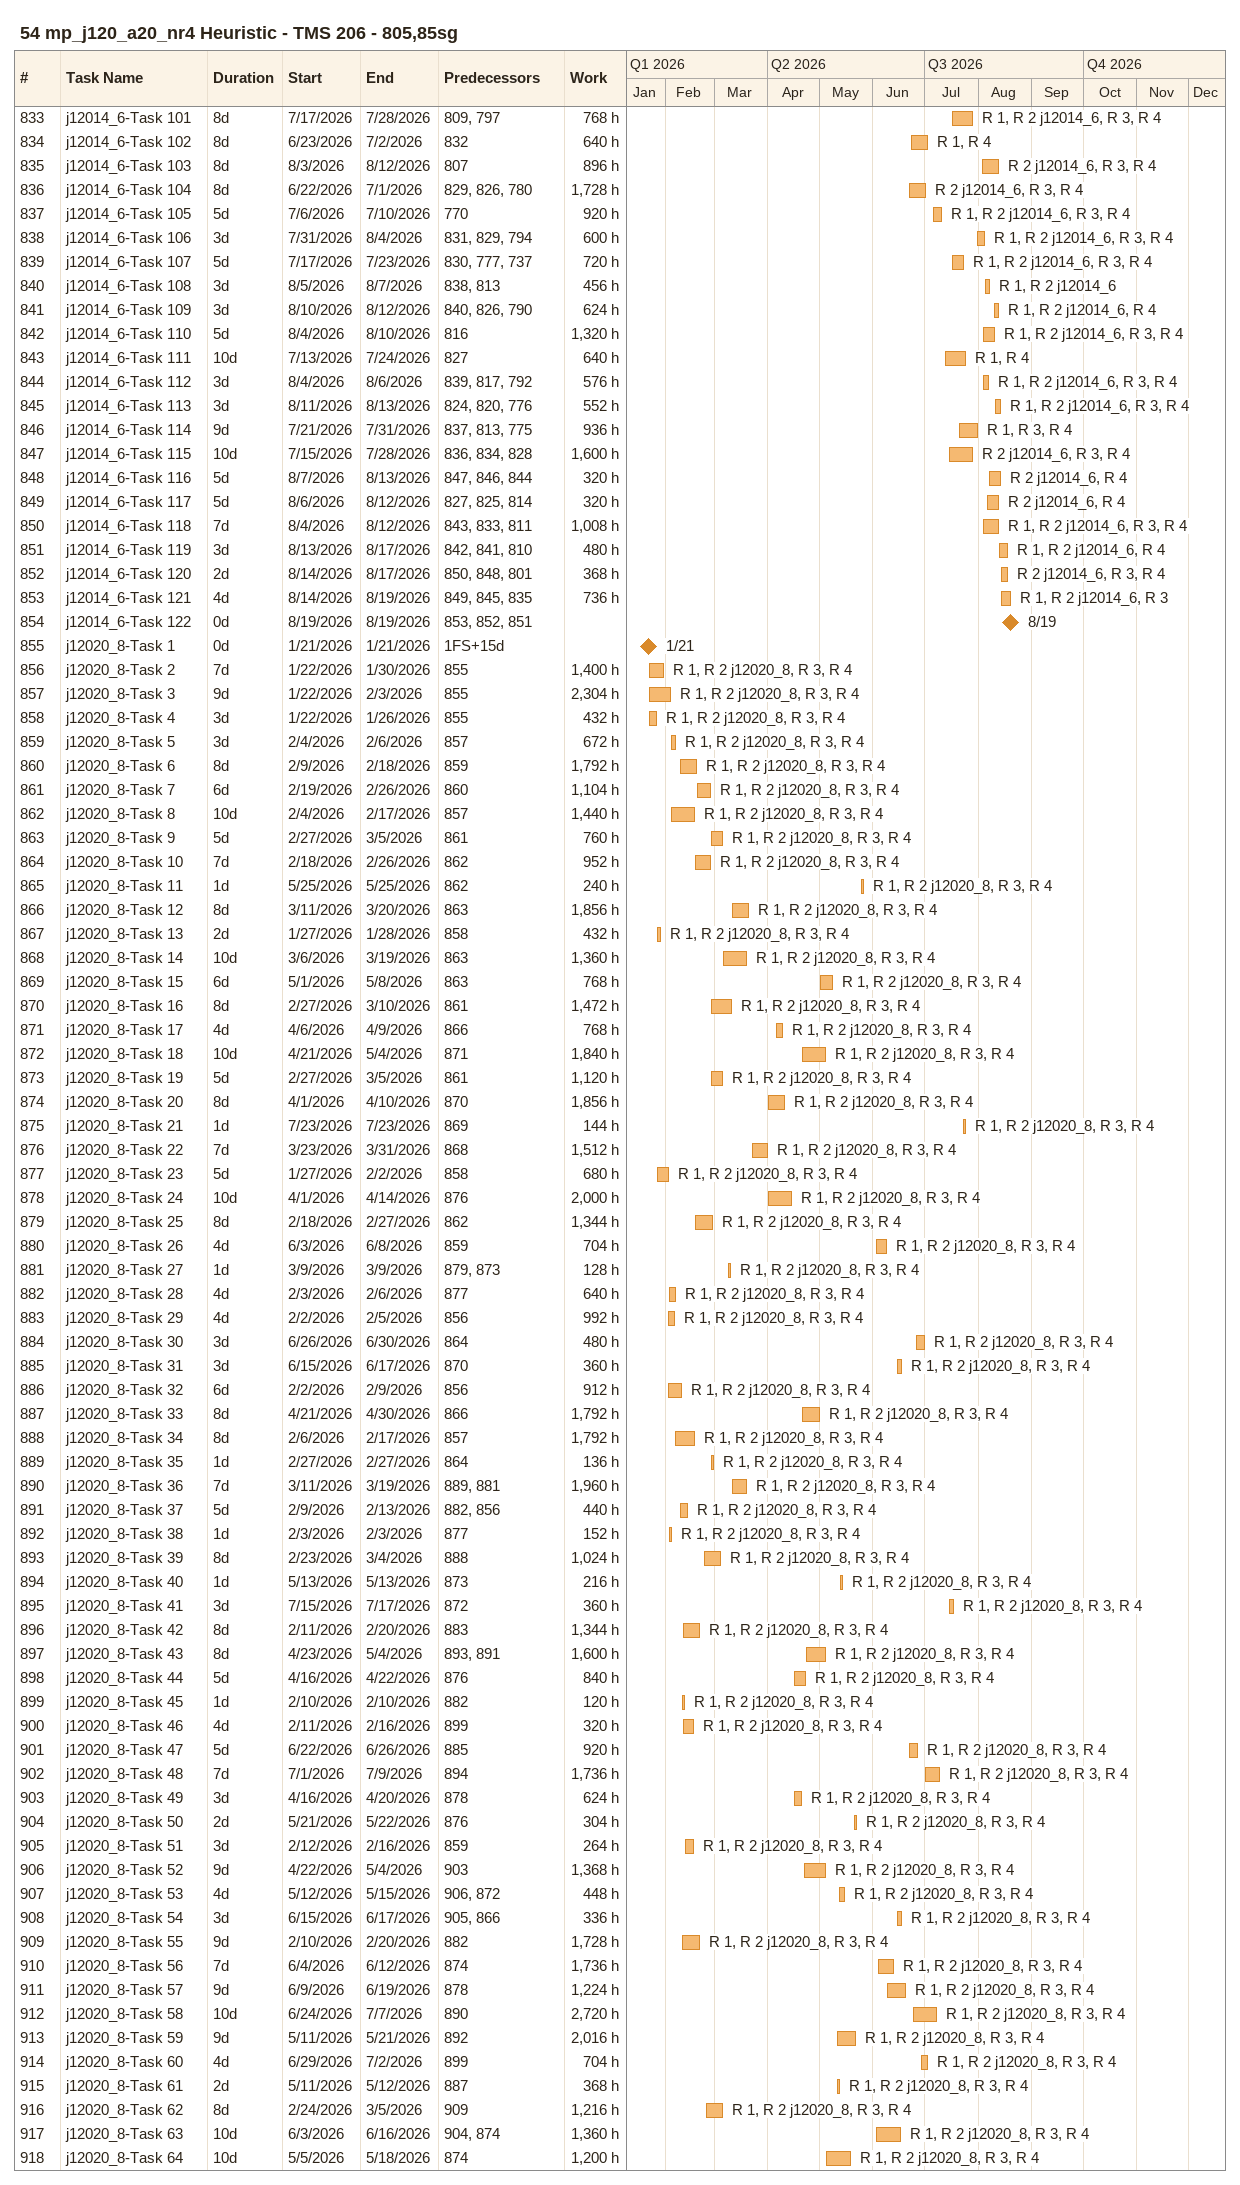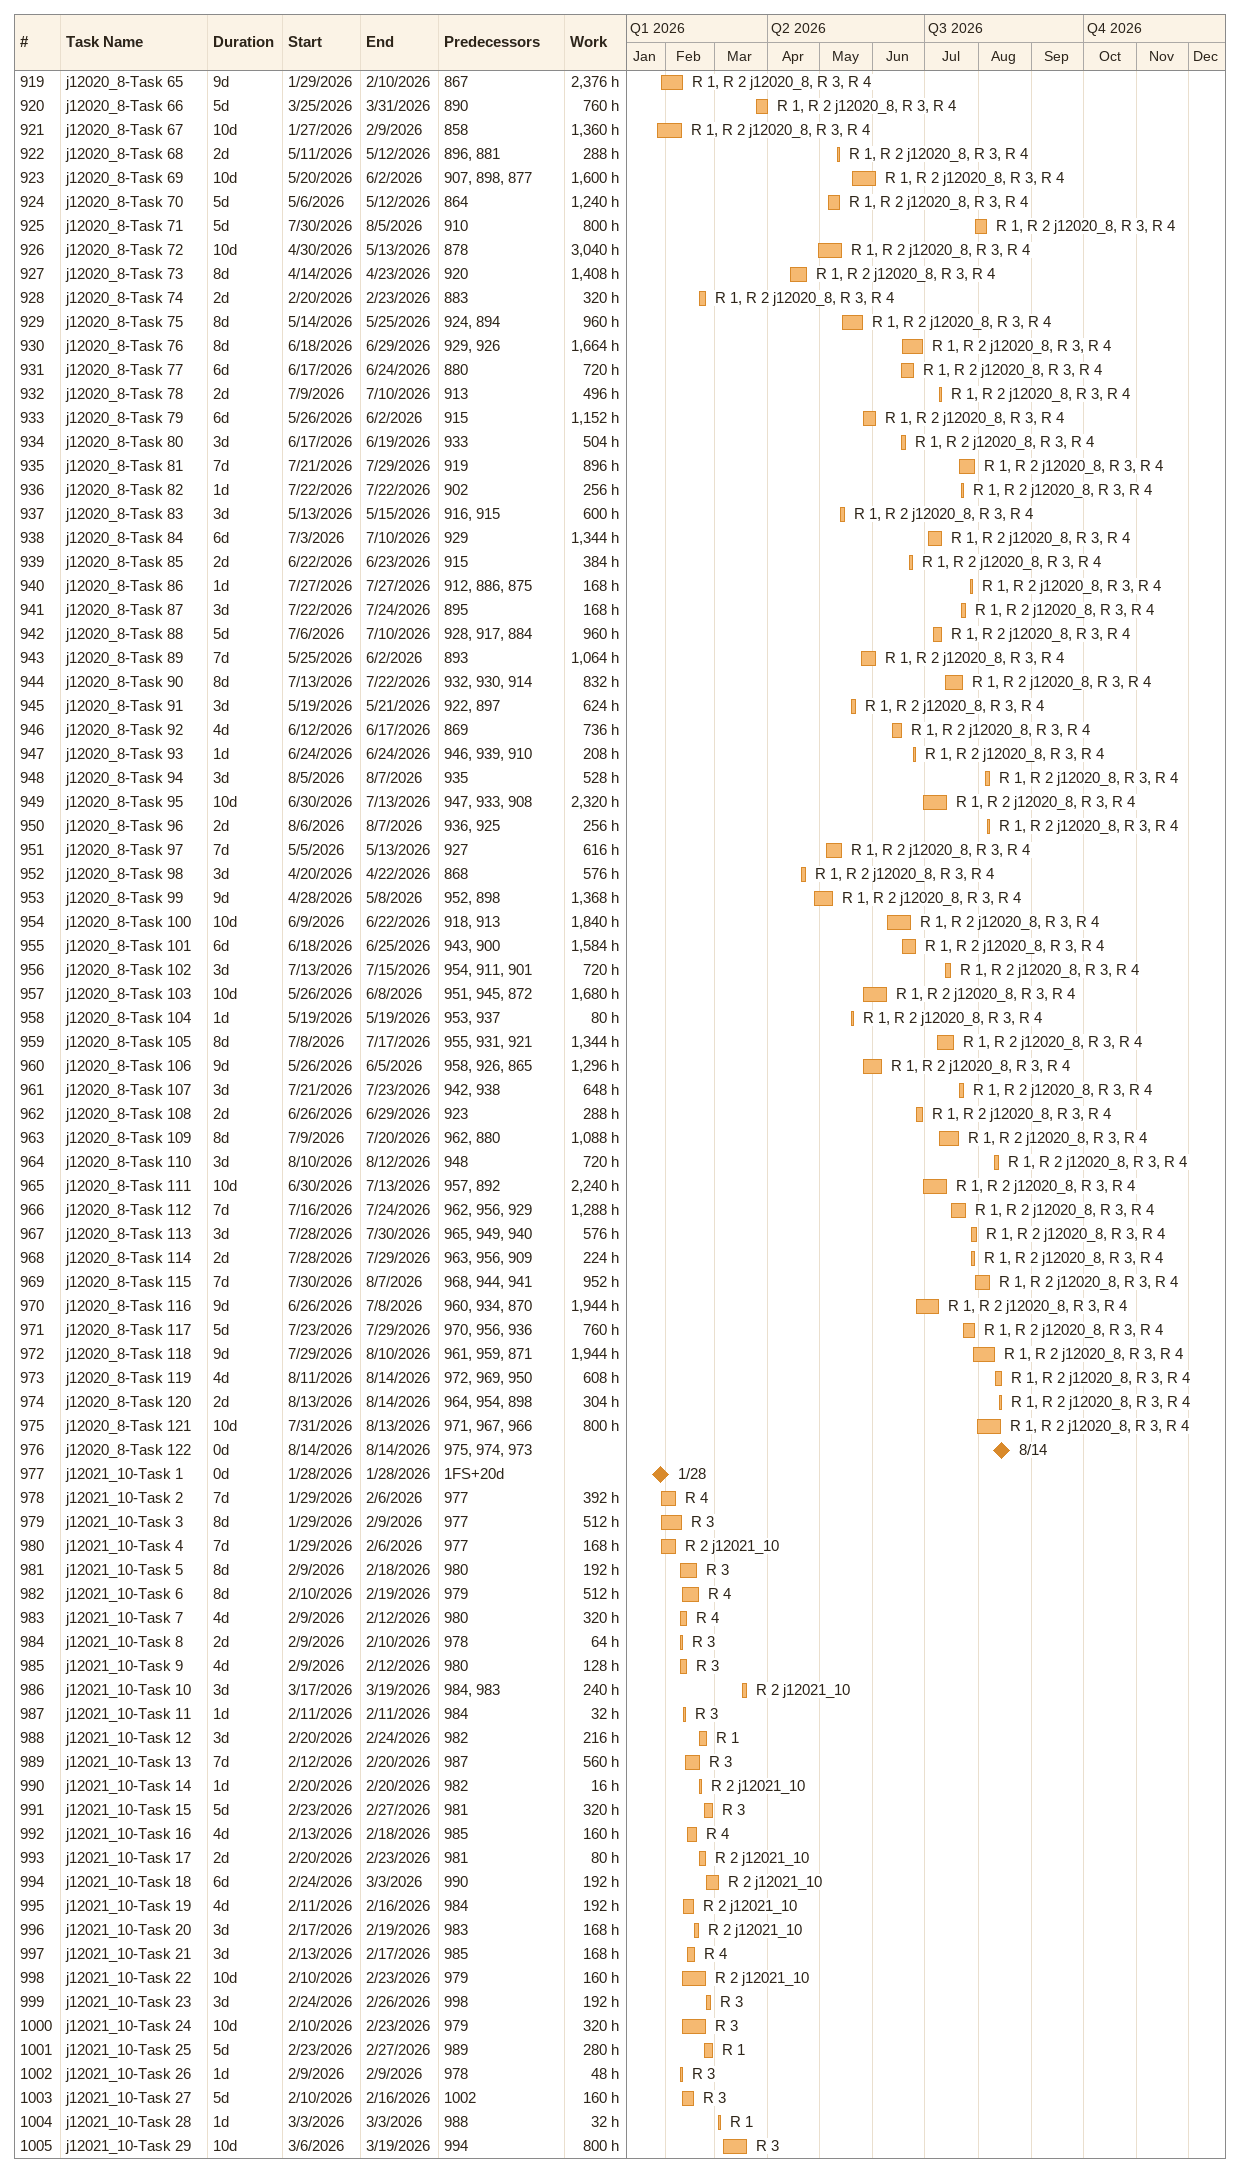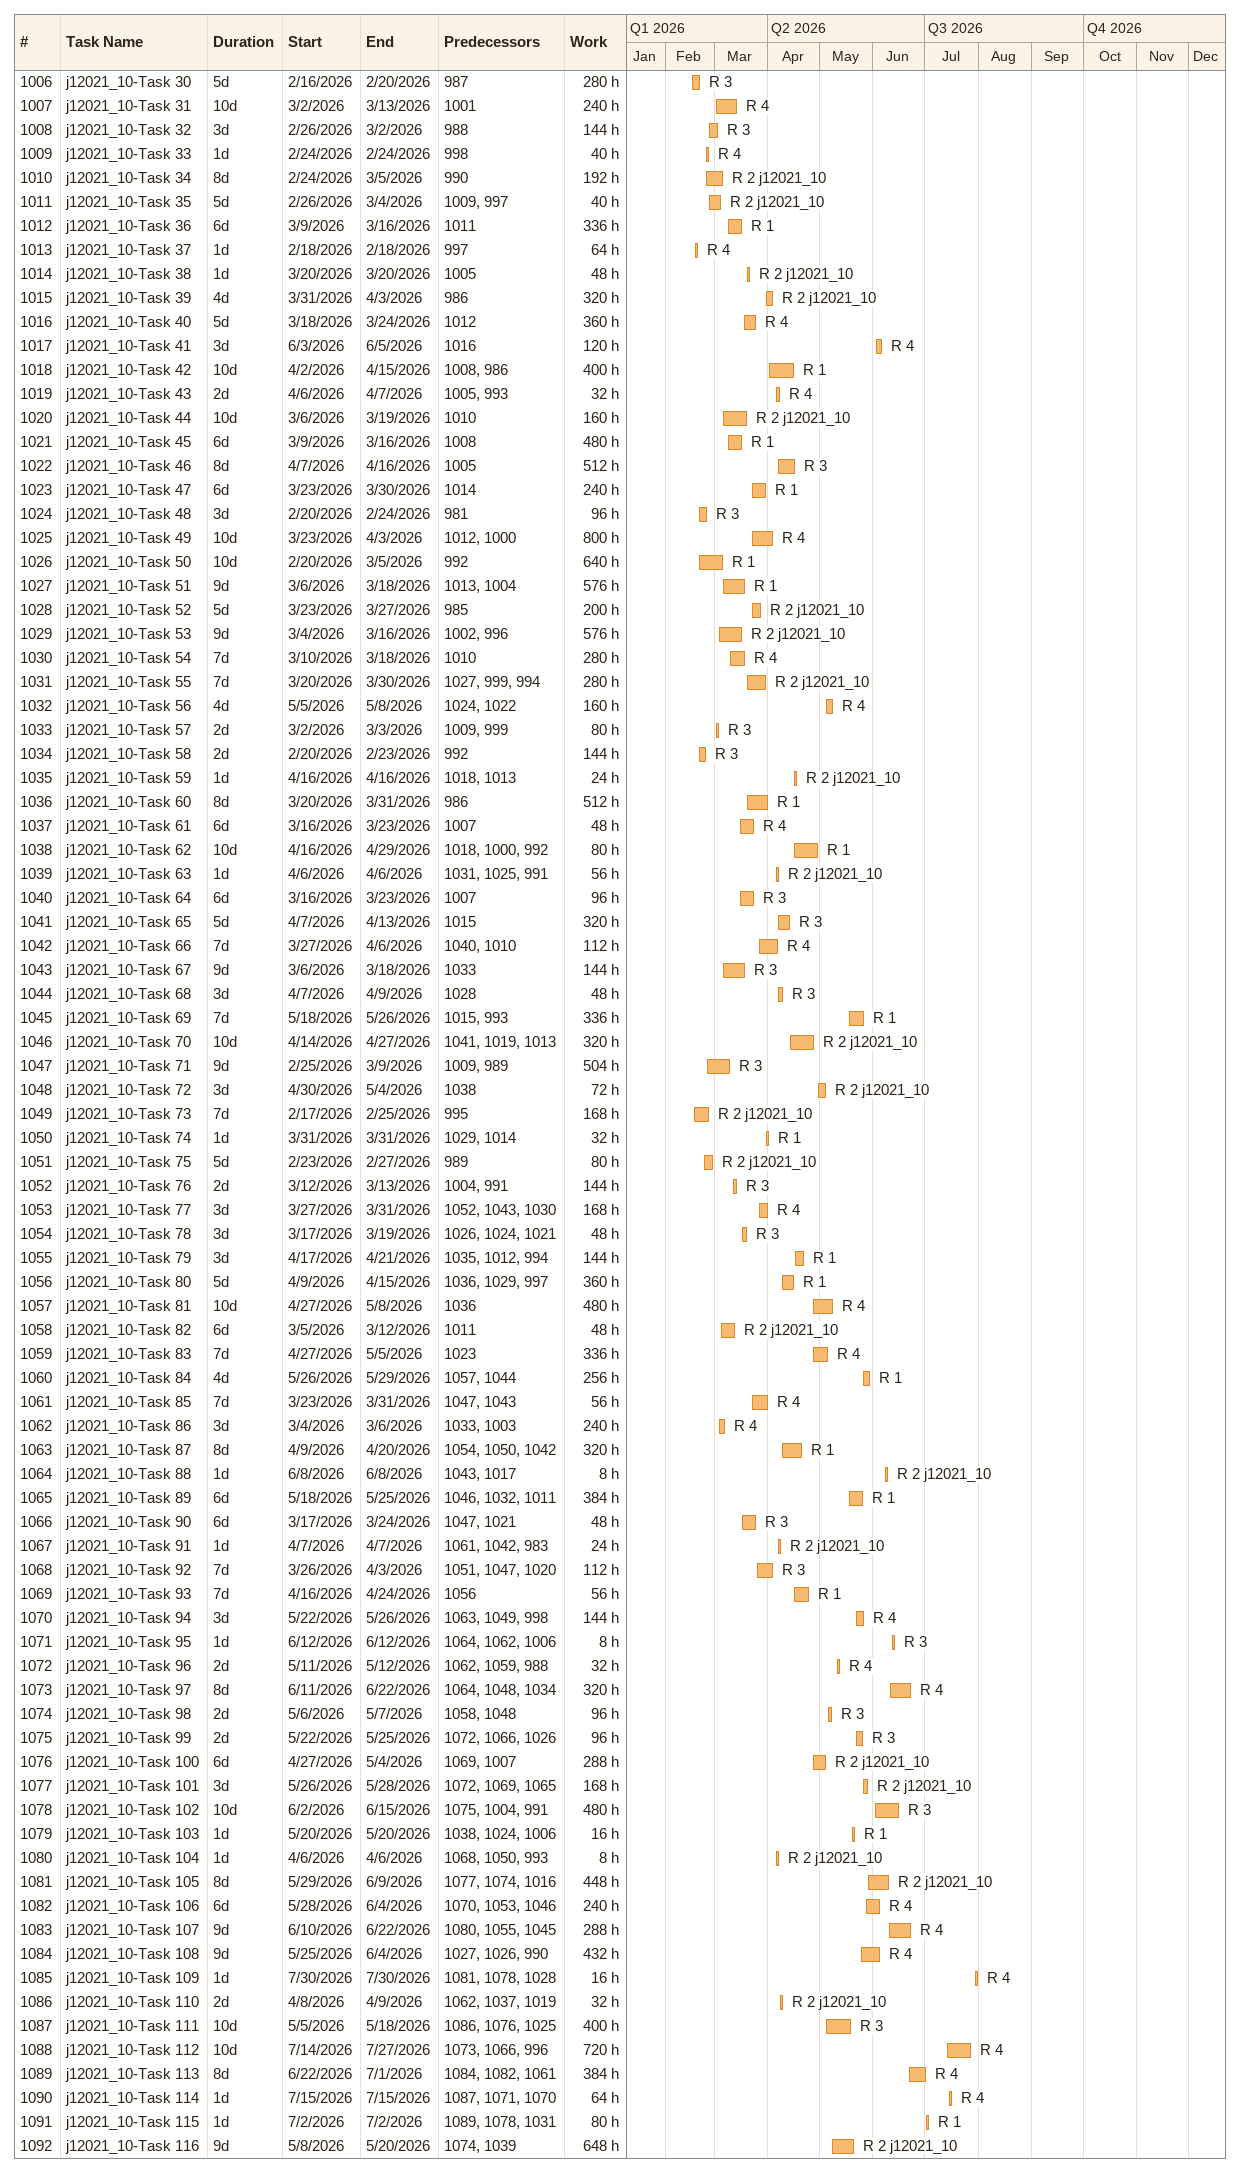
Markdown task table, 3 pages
54 mp_j120_a20_nr4 Heuristic - TMS 206 - 805,85sg

| ID | Task | Duration | Start | Finish | Predecessors | Resources | Work (h) |
|---|---|---|---|---|---|---|---|
| 833 | j12014_6-Task 101 | 8d | 2026-07-17 | 2026-07-28 | 809, 797 | R 1, R 2 j12014_6, R 3, R 4 | 768 |
| 834 | j12014_6-Task 102 | 8d | 2026-06-23 | 2026-07-02 | 832 | R 1, R 4 | 640 |
| 835 | j12014_6-Task 103 | 8d | 2026-08-03 | 2026-08-12 | 807 | R 2 j12014_6, R 3, R 4 | 896 |
| 836 | j12014_6-Task 104 | 8d | 2026-06-22 | 2026-07-01 | 829, 826, 780 | R 2 j12014_6, R 3, R 4 | 1728 |
| 837 | j12014_6-Task 105 | 5d | 2026-07-06 | 2026-07-10 | 770 | R 1, R 2 j12014_6, R 3, R 4 | 920 |
| 838 | j12014_6-Task 106 | 3d | 2026-07-31 | 2026-08-04 | 831, 829, 794 | R 1, R 2 j12014_6, R 3, R 4 | 600 |
| 839 | j12014_6-Task 107 | 5d | 2026-07-17 | 2026-07-23 | 830, 777, 737 | R 1, R 2 j12014_6, R 3, R 4 | 720 |
| 840 | j12014_6-Task 108 | 3d | 2026-08-05 | 2026-08-07 | 838, 813 | R 1, R 2 j12014_6 | 456 |
| 841 | j12014_6-Task 109 | 3d | 2026-08-10 | 2026-08-12 | 840, 826, 790 | R 1, R 2 j12014_6, R 4 | 624 |
| 842 | j12014_6-Task 110 | 5d | 2026-08-04 | 2026-08-10 | 816 | R 1, R 2 j12014_6, R 3, R 4 | 1320 |
| 843 | j12014_6-Task 111 | 10d | 2026-07-13 | 2026-07-24 | 827 | R 1, R 4 | 640 |
| 844 | j12014_6-Task 112 | 3d | 2026-08-04 | 2026-08-06 | 839, 817, 792 | R 1, R 2 j12014_6, R 3, R 4 | 576 |
| 845 | j12014_6-Task 113 | 3d | 2026-08-11 | 2026-08-13 | 824, 820, 776 | R 1, R 2 j12014_6, R 3, R 4 | 552 |
| 846 | j12014_6-Task 114 | 9d | 2026-07-21 | 2026-07-31 | 837, 813, 775 | R 1, R 3, R 4 | 936 |
| 847 | j12014_6-Task 115 | 10d | 2026-07-15 | 2026-07-28 | 836, 834, 828 | R 2 j12014_6, R 3, R 4 | 1600 |
| 848 | j12014_6-Task 116 | 5d | 2026-08-07 | 2026-08-13 | 847, 846, 844 | R 2 j12014_6, R 4 | 320 |
| 849 | j12014_6-Task 117 | 5d | 2026-08-06 | 2026-08-12 | 827, 825, 814 | R 2 j12014_6, R 4 | 320 |
| 850 | j12014_6-Task 118 | 7d | 2026-08-04 | 2026-08-12 | 843, 833, 811 | R 1, R 2 j12014_6, R 3, R 4 | 1008 |
| 851 | j12014_6-Task 119 | 3d | 2026-08-13 | 2026-08-17 | 842, 841, 810 | R 1, R 2 j12014_6, R 4 | 480 |
| 852 | j12014_6-Task 120 | 2d | 2026-08-14 | 2026-08-17 | 850, 848, 801 | R 2 j12014_6, R 3, R 4 | 368 |
| 853 | j12014_6-Task 121 | 4d | 2026-08-14 | 2026-08-19 | 849, 845, 835 | R 1, R 2 j12014_6, R 3 | 736 |
| 854 | j12014_6-Task 122 | 0d | 2026-08-19 | 2026-08-19 | 853, 852, 851 |  |  |
| 855 | j12020_8-Task 1 | 0d | 2026-01-21 | 2026-01-21 | 1FS+15d |  |  |
| 856 | j12020_8-Task 2 | 7d | 2026-01-22 | 2026-01-30 | 855 | R 1, R 2 j12020_8, R 3, R 4 | 1400 |
| 857 | j12020_8-Task 3 | 9d | 2026-01-22 | 2026-02-03 | 855 | R 1, R 2 j12020_8, R 3, R 4 | 2304 |
| 858 | j12020_8-Task 4 | 3d | 2026-01-22 | 2026-01-26 | 855 | R 1, R 2 j12020_8, R 3, R 4 | 432 |
| 859 | j12020_8-Task 5 | 3d | 2026-02-04 | 2026-02-06 | 857 | R 1, R 2 j12020_8, R 3, R 4 | 672 |
| 860 | j12020_8-Task 6 | 8d | 2026-02-09 | 2026-02-18 | 859 | R 1, R 2 j12020_8, R 3, R 4 | 1792 |
| 861 | j12020_8-Task 7 | 6d | 2026-02-19 | 2026-02-26 | 860 | R 1, R 2 j12020_8, R 3, R 4 | 1104 |
| 862 | j12020_8-Task 8 | 10d | 2026-02-04 | 2026-02-17 | 857 | R 1, R 2 j12020_8, R 3, R 4 | 1440 |
| 863 | j12020_8-Task 9 | 5d | 2026-02-27 | 2026-03-05 | 861 | R 1, R 2 j12020_8, R 3, R 4 | 760 |
| 864 | j12020_8-Task 10 | 7d | 2026-02-18 | 2026-02-26 | 862 | R 1, R 2 j12020_8, R 3, R 4 | 952 |
| 865 | j12020_8-Task 11 | 1d | 2026-05-25 | 2026-05-25 | 862 | R 1, R 2 j12020_8, R 3, R 4 | 240 |
| 866 | j12020_8-Task 12 | 8d | 2026-03-11 | 2026-03-20 | 863 | R 1, R 2 j12020_8, R 3, R 4 | 1856 |
| 867 | j12020_8-Task 13 | 2d | 2026-01-27 | 2026-01-28 | 858 | R 1, R 2 j12020_8, R 3, R 4 | 432 |
| 868 | j12020_8-Task 14 | 10d | 2026-03-06 | 2026-03-19 | 863 | R 1, R 2 j12020_8, R 3, R 4 | 1360 |
| 869 | j12020_8-Task 15 | 6d | 2026-05-01 | 2026-05-08 | 863 | R 1, R 2 j12020_8, R 3, R 4 | 768 |
| 870 | j12020_8-Task 16 | 8d | 2026-02-27 | 2026-03-10 | 861 | R 1, R 2 j12020_8, R 3, R 4 | 1472 |
| 871 | j12020_8-Task 17 | 4d | 2026-04-06 | 2026-04-09 | 866 | R 1, R 2 j12020_8, R 3, R 4 | 768 |
| 872 | j12020_8-Task 18 | 10d | 2026-04-21 | 2026-05-04 | 871 | R 1, R 2 j12020_8, R 3, R 4 | 1840 |
| 873 | j12020_8-Task 19 | 5d | 2026-02-27 | 2026-03-05 | 861 | R 1, R 2 j12020_8, R 3, R 4 | 1120 |
| 874 | j12020_8-Task 20 | 8d | 2026-04-01 | 2026-04-10 | 870 | R 1, R 2 j12020_8, R 3, R 4 | 1856 |
| 875 | j12020_8-Task 21 | 1d | 2026-07-23 | 2026-07-23 | 869 | R 1, R 2 j12020_8, R 3, R 4 | 144 |
| 876 | j12020_8-Task 22 | 7d | 2026-03-23 | 2026-03-31 | 868 | R 1, R 2 j12020_8, R 3, R 4 | 1512 |
| 877 | j12020_8-Task 23 | 5d | 2026-01-27 | 2026-02-02 | 858 | R 1, R 2 j12020_8, R 3, R 4 | 680 |
| 878 | j12020_8-Task 24 | 10d | 2026-04-01 | 2026-04-14 | 876 | R 1, R 2 j12020_8, R 3, R 4 | 2000 |
| 879 | j12020_8-Task 25 | 8d | 2026-02-18 | 2026-02-27 | 862 | R 1, R 2 j12020_8, R 3, R 4 | 1344 |
| 880 | j12020_8-Task 26 | 4d | 2026-06-03 | 2026-06-08 | 859 | R 1, R 2 j12020_8, R 3, R 4 | 704 |
| 881 | j12020_8-Task 27 | 1d | 2026-03-09 | 2026-03-09 | 879, 873 | R 1, R 2 j12020_8, R 3, R 4 | 128 |
| 882 | j12020_8-Task 28 | 4d | 2026-02-03 | 2026-02-06 | 877 | R 1, R 2 j12020_8, R 3, R 4 | 640 |
| 883 | j12020_8-Task 29 | 4d | 2026-02-02 | 2026-02-05 | 856 | R 1, R 2 j12020_8, R 3, R 4 | 992 |
| 884 | j12020_8-Task 30 | 3d | 2026-06-26 | 2026-06-30 | 864 | R 1, R 2 j12020_8, R 3, R 4 | 480 |
| 885 | j12020_8-Task 31 | 3d | 2026-06-15 | 2026-06-17 | 870 | R 1, R 2 j12020_8, R 3, R 4 | 360 |
| 886 | j12020_8-Task 32 | 6d | 2026-02-02 | 2026-02-09 | 856 | R 1, R 2 j12020_8, R 3, R 4 | 912 |
| 887 | j12020_8-Task 33 | 8d | 2026-04-21 | 2026-04-30 | 866 | R 1, R 2 j12020_8, R 3, R 4 | 1792 |
| 888 | j12020_8-Task 34 | 8d | 2026-02-06 | 2026-02-17 | 857 | R 1, R 2 j12020_8, R 3, R 4 | 1792 |
| 889 | j12020_8-Task 35 | 1d | 2026-02-27 | 2026-02-27 | 864 | R 1, R 2 j12020_8, R 3, R 4 | 136 |
| 890 | j12020_8-Task 36 | 7d | 2026-03-11 | 2026-03-19 | 889, 881 | R 1, R 2 j12020_8, R 3, R 4 | 1960 |
| 891 | j12020_8-Task 37 | 5d | 2026-02-09 | 2026-02-13 | 882, 856 | R 1, R 2 j12020_8, R 3, R 4 | 440 |
| 892 | j12020_8-Task 38 | 1d | 2026-02-03 | 2026-02-03 | 877 | R 1, R 2 j12020_8, R 3, R 4 | 152 |
| 893 | j12020_8-Task 39 | 8d | 2026-02-23 | 2026-03-04 | 888 | R 1, R 2 j12020_8, R 3, R 4 | 1024 |
| 894 | j12020_8-Task 40 | 1d | 2026-05-13 | 2026-05-13 | 873 | R 1, R 2 j12020_8, R 3, R 4 | 216 |
| 895 | j12020_8-Task 41 | 3d | 2026-07-15 | 2026-07-17 | 872 | R 1, R 2 j12020_8, R 3, R 4 | 360 |
| 896 | j12020_8-Task 42 | 8d | 2026-02-11 | 2026-02-20 | 883 | R 1, R 2 j12020_8, R 3, R 4 | 1344 |
| 897 | j12020_8-Task 43 | 8d | 2026-04-23 | 2026-05-04 | 893, 891 | R 1, R 2 j12020_8, R 3, R 4 | 1600 |
| 898 | j12020_8-Task 44 | 5d | 2026-04-16 | 2026-04-22 | 876 | R 1, R 2 j12020_8, R 3, R 4 | 840 |
| 899 | j12020_8-Task 45 | 1d | 2026-02-10 | 2026-02-10 | 882 | R 1, R 2 j12020_8, R 3, R 4 | 120 |
| 900 | j12020_8-Task 46 | 4d | 2026-02-11 | 2026-02-16 | 899 | R 1, R 2 j12020_8, R 3, R 4 | 320 |
| 901 | j12020_8-Task 47 | 5d | 2026-06-22 | 2026-06-26 | 885 | R 1, R 2 j12020_8, R 3, R 4 | 920 |
| 902 | j12020_8-Task 48 | 7d | 2026-07-01 | 2026-07-09 | 894 | R 1, R 2 j12020_8, R 3, R 4 | 1736 |
| 903 | j12020_8-Task 49 | 3d | 2026-04-16 | 2026-04-20 | 878 | R 1, R 2 j12020_8, R 3, R 4 | 624 |
| 904 | j12020_8-Task 50 | 2d | 2026-05-21 | 2026-05-22 | 876 | R 1, R 2 j12020_8, R 3, R 4 | 304 |
| 905 | j12020_8-Task 51 | 3d | 2026-02-12 | 2026-02-16 | 859 | R 1, R 2 j12020_8, R 3, R 4 | 264 |
| 906 | j12020_8-Task 52 | 9d | 2026-04-22 | 2026-05-04 | 903 | R 1, R 2 j12020_8, R 3, R 4 | 1368 |
| 907 | j12020_8-Task 53 | 4d | 2026-05-12 | 2026-05-15 | 906, 872 | R 1, R 2 j12020_8, R 3, R 4 | 448 |
| 908 | j12020_8-Task 54 | 3d | 2026-06-15 | 2026-06-17 | 905, 866 | R 1, R 2 j12020_8, R 3, R 4 | 336 |
| 909 | j12020_8-Task 55 | 9d | 2026-02-10 | 2026-02-20 | 882 | R 1, R 2 j12020_8, R 3, R 4 | 1728 |
| 910 | j12020_8-Task 56 | 7d | 2026-06-04 | 2026-06-12 | 874 | R 1, R 2 j12020_8, R 3, R 4 | 1736 |
| 911 | j12020_8-Task 57 | 9d | 2026-06-09 | 2026-06-19 | 878 | R 1, R 2 j12020_8, R 3, R 4 | 1224 |
| 912 | j12020_8-Task 58 | 10d | 2026-06-24 | 2026-07-07 | 890 | R 1, R 2 j12020_8, R 3, R 4 | 2720 |
| 913 | j12020_8-Task 59 | 9d | 2026-05-11 | 2026-05-21 | 892 | R 1, R 2 j12020_8, R 3, R 4 | 2016 |
| 914 | j12020_8-Task 60 | 4d | 2026-06-29 | 2026-07-02 | 899 | R 1, R 2 j12020_8, R 3, R 4 | 704 |
| 915 | j12020_8-Task 61 | 2d | 2026-05-11 | 2026-05-12 | 887 | R 1, R 2 j12020_8, R 3, R 4 | 368 |
| 916 | j12020_8-Task 62 | 8d | 2026-02-24 | 2026-03-05 | 909 | R 1, R 2 j12020_8, R 3, R 4 | 1216 |
| 917 | j12020_8-Task 63 | 10d | 2026-06-03 | 2026-06-16 | 904, 874 | R 1, R 2 j12020_8, R 3, R 4 | 1360 |
| 918 | j12020_8-Task 64 | 10d | 2026-05-05 | 2026-05-18 | 874 | R 1, R 2 j12020_8, R 3, R 4 | 1200 |
| 919 | j12020_8-Task 65 | 9d | 2026-01-29 | 2026-02-10 | 867 | R 1, R 2 j12020_8, R 3, R 4 | 2376 |
| 920 | j12020_8-Task 66 | 5d | 2026-03-25 | 2026-03-31 | 890 | R 1, R 2 j12020_8, R 3, R 4 | 760 |
| 921 | j12020_8-Task 67 | 10d | 2026-01-27 | 2026-02-09 | 858 | R 1, R 2 j12020_8, R 3, R 4 | 1360 |
| 922 | j12020_8-Task 68 | 2d | 2026-05-11 | 2026-05-12 | 896, 881 | R 1, R 2 j12020_8, R 3, R 4 | 288 |
| 923 | j12020_8-Task 69 | 10d | 2026-05-20 | 2026-06-02 | 907, 898, 877 | R 1, R 2 j12020_8, R 3, R 4 | 1600 |
| 924 | j12020_8-Task 70 | 5d | 2026-05-06 | 2026-05-12 | 864 | R 1, R 2 j12020_8, R 3, R 4 | 1240 |
| 925 | j12020_8-Task 71 | 5d | 2026-07-30 | 2026-08-05 | 910 | R 1, R 2 j12020_8, R 3, R 4 | 800 |
| 926 | j12020_8-Task 72 | 10d | 2026-04-30 | 2026-05-13 | 878 | R 1, R 2 j12020_8, R 3, R 4 | 3040 |
| 927 | j12020_8-Task 73 | 8d | 2026-04-14 | 2026-04-23 | 920 | R 1, R 2 j12020_8, R 3, R 4 | 1408 |
| 928 | j12020_8-Task 74 | 2d | 2026-02-20 | 2026-02-23 | 883 | R 1, R 2 j12020_8, R 3, R 4 | 320 |
| 929 | j12020_8-Task 75 | 8d | 2026-05-14 | 2026-05-25 | 924, 894 | R 1, R 2 j12020_8, R 3, R 4 | 960 |
| 930 | j12020_8-Task 76 | 8d | 2026-06-18 | 2026-06-29 | 929, 926 | R 1, R 2 j12020_8, R 3, R 4 | 1664 |
| 931 | j12020_8-Task 77 | 6d | 2026-06-17 | 2026-06-24 | 880 | R 1, R 2 j12020_8, R 3, R 4 | 720 |
| 932 | j12020_8-Task 78 | 2d | 2026-07-09 | 2026-07-10 | 913 | R 1, R 2 j12020_8, R 3, R 4 | 496 |
| 933 | j12020_8-Task 79 | 6d | 2026-05-26 | 2026-06-02 | 915 | R 1, R 2 j12020_8, R 3, R 4 | 1152 |
| 934 | j12020_8-Task 80 | 3d | 2026-06-17 | 2026-06-19 | 933 | R 1, R 2 j12020_8, R 3, R 4 | 504 |
| 935 | j12020_8-Task 81 | 7d | 2026-07-21 | 2026-07-29 | 919 | R 1, R 2 j12020_8, R 3, R 4 | 896 |
| 936 | j12020_8-Task 82 | 1d | 2026-07-22 | 2026-07-22 | 902 | R 1, R 2 j12020_8, R 3, R 4 | 256 |
| 937 | j12020_8-Task 83 | 3d | 2026-05-13 | 2026-05-15 | 916, 915 | R 1, R 2 j12020_8, R 3, R 4 | 600 |
| 938 | j12020_8-Task 84 | 6d | 2026-07-03 | 2026-07-10 | 929 | R 1, R 2 j12020_8, R 3, R 4 | 1344 |
| 939 | j12020_8-Task 85 | 2d | 2026-06-22 | 2026-06-23 | 915 | R 1, R 2 j12020_8, R 3, R 4 | 384 |
| 940 | j12020_8-Task 86 | 1d | 2026-07-27 | 2026-07-27 | 912, 886, 875 | R 1, R 2 j12020_8, R 3, R 4 | 168 |
| 941 | j12020_8-Task 87 | 3d | 2026-07-22 | 2026-07-24 | 895 | R 1, R 2 j12020_8, R 3, R 4 | 168 |
| 942 | j12020_8-Task 88 | 5d | 2026-07-06 | 2026-07-10 | 928, 917, 884 | R 1, R 2 j12020_8, R 3, R 4 | 960 |
| 943 | j12020_8-Task 89 | 7d | 2026-05-25 | 2026-06-02 | 893 | R 1, R 2 j12020_8, R 3, R 4 | 1064 |
| 944 | j12020_8-Task 90 | 8d | 2026-07-13 | 2026-07-22 | 932, 930, 914 | R 1, R 2 j12020_8, R 3, R 4 | 832 |
| 945 | j12020_8-Task 91 | 3d | 2026-05-19 | 2026-05-21 | 922, 897 | R 1, R 2 j12020_8, R 3, R 4 | 624 |
| 946 | j12020_8-Task 92 | 4d | 2026-06-12 | 2026-06-17 | 869 | R 1, R 2 j12020_8, R 3, R 4 | 736 |
| 947 | j12020_8-Task 93 | 1d | 2026-06-24 | 2026-06-24 | 946, 939, 910 | R 1, R 2 j12020_8, R 3, R 4 | 208 |
| 948 | j12020_8-Task 94 | 3d | 2026-08-05 | 2026-08-07 | 935 | R 1, R 2 j12020_8, R 3, R 4 | 528 |
| 949 | j12020_8-Task 95 | 10d | 2026-06-30 | 2026-07-13 | 947, 933, 908 | R 1, R 2 j12020_8, R 3, R 4 | 2320 |
| 950 | j12020_8-Task 96 | 2d | 2026-08-06 | 2026-08-07 | 936, 925 | R 1, R 2 j12020_8, R 3, R 4 | 256 |
| 951 | j12020_8-Task 97 | 7d | 2026-05-05 | 2026-05-13 | 927 | R 1, R 2 j12020_8, R 3, R 4 | 616 |
| 952 | j12020_8-Task 98 | 3d | 2026-04-20 | 2026-04-22 | 868 | R 1, R 2 j12020_8, R 3, R 4 | 576 |
| 953 | j12020_8-Task 99 | 9d | 2026-04-28 | 2026-05-08 | 952, 898 | R 1, R 2 j12020_8, R 3, R 4 | 1368 |
| 954 | j12020_8-Task 100 | 10d | 2026-06-09 | 2026-06-22 | 918, 913 | R 1, R 2 j12020_8, R 3, R 4 | 1840 |
| 955 | j12020_8-Task 101 | 6d | 2026-06-18 | 2026-06-25 | 943, 900 | R 1, R 2 j12020_8, R 3, R 4 | 1584 |
| 956 | j12020_8-Task 102 | 3d | 2026-07-13 | 2026-07-15 | 954, 911, 901 | R 1, R 2 j12020_8, R 3, R 4 | 720 |
| 957 | j12020_8-Task 103 | 10d | 2026-05-26 | 2026-06-08 | 951, 945, 872 | R 1, R 2 j12020_8, R 3, R 4 | 1680 |
| 958 | j12020_8-Task 104 | 1d | 2026-05-19 | 2026-05-19 | 953, 937 | R 1, R 2 j12020_8, R 3, R 4 | 80 |
| 959 | j12020_8-Task 105 | 8d | 2026-07-08 | 2026-07-17 | 955, 931, 921 | R 1, R 2 j12020_8, R 3, R 4 | 1344 |
| 960 | j12020_8-Task 106 | 9d | 2026-05-26 | 2026-06-05 | 958, 926, 865 | R 1, R 2 j12020_8, R 3, R 4 | 1296 |
| 961 | j12020_8-Task 107 | 3d | 2026-07-21 | 2026-07-23 | 942, 938 | R 1, R 2 j12020_8, R 3, R 4 | 648 |
| 962 | j12020_8-Task 108 | 2d | 2026-06-26 | 2026-06-29 | 923 | R 1, R 2 j12020_8, R 3, R 4 | 288 |
| 963 | j12020_8-Task 109 | 8d | 2026-07-09 | 2026-07-20 | 962, 880 | R 1, R 2 j12020_8, R 3, R 4 | 1088 |
| 964 | j12020_8-Task 110 | 3d | 2026-08-10 | 2026-08-12 | 948 | R 1, R 2 j12020_8, R 3, R 4 | 720 |
| 965 | j12020_8-Task 111 | 10d | 2026-06-30 | 2026-07-13 | 957, 892 | R 1, R 2 j12020_8, R 3, R 4 | 2240 |
| 966 | j12020_8-Task 112 | 7d | 2026-07-16 | 2026-07-24 | 962, 956, 929 | R 1, R 2 j12020_8, R 3, R 4 | 1288 |
| 967 | j12020_8-Task 113 | 3d | 2026-07-28 | 2026-07-30 | 965, 949, 940 | R 1, R 2 j12020_8, R 3, R 4 | 576 |
| 968 | j12020_8-Task 114 | 2d | 2026-07-28 | 2026-07-29 | 963, 956, 909 | R 1, R 2 j12020_8, R 3, R 4 | 224 |
| 969 | j12020_8-Task 115 | 7d | 2026-07-30 | 2026-08-07 | 968, 944, 941 | R 1, R 2 j12020_8, R 3, R 4 | 952 |
| 970 | j12020_8-Task 116 | 9d | 2026-06-26 | 2026-07-08 | 960, 934, 870 | R 1, R 2 j12020_8, R 3, R 4 | 1944 |
| 971 | j12020_8-Task 117 | 5d | 2026-07-23 | 2026-07-29 | 970, 956, 936 | R 1, R 2 j12020_8, R 3, R 4 | 760 |
| 972 | j12020_8-Task 118 | 9d | 2026-07-29 | 2026-08-10 | 961, 959, 871 | R 1, R 2 j12020_8, R 3, R 4 | 1944 |
| 973 | j12020_8-Task 119 | 4d | 2026-08-11 | 2026-08-14 | 972, 969, 950 | R 1, R 2 j12020_8, R 3, R 4 | 608 |
| 974 | j12020_8-Task 120 | 2d | 2026-08-13 | 2026-08-14 | 964, 954, 898 | R 1, R 2 j12020_8, R 3, R 4 | 304 |
| 975 | j12020_8-Task 121 | 10d | 2026-07-31 | 2026-08-13 | 971, 967, 966 | R 1, R 2 j12020_8, R 3, R 4 | 800 |
| 976 | j12020_8-Task 122 | 0d | 2026-08-14 | 2026-08-14 | 975, 974, 973 |  |  |
| 977 | j12021_10-Task 1 | 0d | 2026-01-28 | 2026-01-28 | 1FS+20d |  |  |
| 978 | j12021_10-Task 2 | 7d | 2026-01-29 | 2026-02-06 | 977 | R 4 | 392 |
| 979 | j12021_10-Task 3 | 8d | 2026-01-29 | 2026-02-09 | 977 | R 3 | 512 |
| 980 | j12021_10-Task 4 | 7d | 2026-01-29 | 2026-02-06 | 977 | R 2 j12021_10 | 168 |
| 981 | j12021_10-Task 5 | 8d | 2026-02-09 | 2026-02-18 | 980 | R 3 | 192 |
| 982 | j12021_10-Task 6 | 8d | 2026-02-10 | 2026-02-19 | 979 | R 4 | 512 |
| 983 | j12021_10-Task 7 | 4d | 2026-02-09 | 2026-02-12 | 980 | R 4 | 320 |
| 984 | j12021_10-Task 8 | 2d | 2026-02-09 | 2026-02-10 | 978 | R 3 | 64 |
| 985 | j12021_10-Task 9 | 4d | 2026-02-09 | 2026-02-12 | 980 | R 3 | 128 |
| 986 | j12021_10-Task 10 | 3d | 2026-03-17 | 2026-03-19 | 984, 983 | R 2 j12021_10 | 240 |
| 987 | j12021_10-Task 11 | 1d | 2026-02-11 | 2026-02-11 | 984 | R 3 | 32 |
| 988 | j12021_10-Task 12 | 3d | 2026-02-20 | 2026-02-24 | 982 | R 1 | 216 |
| 989 | j12021_10-Task 13 | 7d | 2026-02-12 | 2026-02-20 | 987 | R 3 | 560 |
| 990 | j12021_10-Task 14 | 1d | 2026-02-20 | 2026-02-20 | 982 | R 2 j12021_10 | 16 |
| 991 | j12021_10-Task 15 | 5d | 2026-02-23 | 2026-02-27 | 981 | R 3 | 320 |
| 992 | j12021_10-Task 16 | 4d | 2026-02-13 | 2026-02-18 | 985 | R 4 | 160 |
| 993 | j12021_10-Task 17 | 2d | 2026-02-20 | 2026-02-23 | 981 | R 2 j12021_10 | 80 |
| 994 | j12021_10-Task 18 | 6d | 2026-02-24 | 2026-03-03 | 990 | R 2 j12021_10 | 192 |
| 995 | j12021_10-Task 19 | 4d | 2026-02-11 | 2026-02-16 | 984 | R 2 j12021_10 | 192 |
| 996 | j12021_10-Task 20 | 3d | 2026-02-17 | 2026-02-19 | 983 | R 2 j12021_10 | 168 |
| 997 | j12021_10-Task 21 | 3d | 2026-02-13 | 2026-02-17 | 985 | R 4 | 168 |
| 998 | j12021_10-Task 22 | 10d | 2026-02-10 | 2026-02-23 | 979 | R 2 j12021_10 | 160 |
| 999 | j12021_10-Task 23 | 3d | 2026-02-24 | 2026-02-26 | 998 | R 3 | 192 |
| 1000 | j12021_10-Task 24 | 10d | 2026-02-10 | 2026-02-23 | 979 | R 3 | 320 |
| 1001 | j12021_10-Task 25 | 5d | 2026-02-23 | 2026-02-27 | 989 | R 1 | 280 |
| 1002 | j12021_10-Task 26 | 1d | 2026-02-09 | 2026-02-09 | 978 | R 3 | 48 |
| 1003 | j12021_10-Task 27 | 5d | 2026-02-10 | 2026-02-16 | 1002 | R 3 | 160 |
| 1004 | j12021_10-Task 28 | 1d | 2026-03-03 | 2026-03-03 | 988 | R 1 | 32 |
| 1005 | j12021_10-Task 29 | 10d | 2026-03-06 | 2026-03-19 | 994 | R 3 | 800 |
| 1006 | j12021_10-Task 30 | 5d | 2026-02-16 | 2026-02-20 | 987 | R 3 | 280 |
| 1007 | j12021_10-Task 31 | 10d | 2026-03-02 | 2026-03-13 | 1001 | R 4 | 240 |
| 1008 | j12021_10-Task 32 | 3d | 2026-02-26 | 2026-03-02 | 988 | R 3 | 144 |
| 1009 | j12021_10-Task 33 | 1d | 2026-02-24 | 2026-02-24 | 998 | R 4 | 40 |
| 1010 | j12021_10-Task 34 | 8d | 2026-02-24 | 2026-03-05 | 990 | R 2 j12021_10 | 192 |
| 1011 | j12021_10-Task 35 | 5d | 2026-02-26 | 2026-03-04 | 1009, 997 | R 2 j12021_10 | 40 |
| 1012 | j12021_10-Task 36 | 6d | 2026-03-09 | 2026-03-16 | 1011 | R 1 | 336 |
| 1013 | j12021_10-Task 37 | 1d | 2026-02-18 | 2026-02-18 | 997 | R 4 | 64 |
| 1014 | j12021_10-Task 38 | 1d | 2026-03-20 | 2026-03-20 | 1005 | R 2 j12021_10 | 48 |
| 1015 | j12021_10-Task 39 | 4d | 2026-03-31 | 2026-04-03 | 986 | R 2 j12021_10 | 320 |
| 1016 | j12021_10-Task 40 | 5d | 2026-03-18 | 2026-03-24 | 1012 | R 4 | 360 |
| 1017 | j12021_10-Task 41 | 3d | 2026-06-03 | 2026-06-05 | 1016 | R 4 | 120 |
| 1018 | j12021_10-Task 42 | 10d | 2026-04-02 | 2026-04-15 | 1008, 986 | R 1 | 400 |
| 1019 | j12021_10-Task 43 | 2d | 2026-04-06 | 2026-04-07 | 1005, 993 | R 4 | 32 |
| 1020 | j12021_10-Task 44 | 10d | 2026-03-06 | 2026-03-19 | 1010 | R 2 j12021_10 | 160 |
| 1021 | j12021_10-Task 45 | 6d | 2026-03-09 | 2026-03-16 | 1008 | R 1 | 480 |
| 1022 | j12021_10-Task 46 | 8d | 2026-04-07 | 2026-04-16 | 1005 | R 3 | 512 |
| 1023 | j12021_10-Task 47 | 6d | 2026-03-23 | 2026-03-30 | 1014 | R 1 | 240 |
| 1024 | j12021_10-Task 48 | 3d | 2026-02-20 | 2026-02-24 | 981 | R 3 | 96 |
| 1025 | j12021_10-Task 49 | 10d | 2026-03-23 | 2026-04-03 | 1012, 1000 | R 4 | 800 |
| 1026 | j12021_10-Task 50 | 10d | 2026-02-20 | 2026-03-05 | 992 | R 1 | 640 |
| 1027 | j12021_10-Task 51 | 9d | 2026-03-06 | 2026-03-18 | 1013, 1004 | R 1 | 576 |
| 1028 | j12021_10-Task 52 | 5d | 2026-03-23 | 2026-03-27 | 985 | R 2 j12021_10 | 200 |
| 1029 | j12021_10-Task 53 | 9d | 2026-03-04 | 2026-03-16 | 1002, 996 | R 2 j12021_10 | 576 |
| 1030 | j12021_10-Task 54 | 7d | 2026-03-10 | 2026-03-18 | 1010 | R 4 | 280 |
| 1031 | j12021_10-Task 55 | 7d | 2026-03-20 | 2026-03-30 | 1027, 999, 994 | R 2 j12021_10 | 280 |
| 1032 | j12021_10-Task 56 | 4d | 2026-05-05 | 2026-05-08 | 1024, 1022 | R 4 | 160 |
| 1033 | j12021_10-Task 57 | 2d | 2026-03-02 | 2026-03-03 | 1009, 999 | R 3 | 80 |
| 1034 | j12021_10-Task 58 | 2d | 2026-02-20 | 2026-02-23 | 992 | R 3 | 144 |
| 1035 | j12021_10-Task 59 | 1d | 2026-04-16 | 2026-04-16 | 1018, 1013 | R 2 j12021_10 | 24 |
| 1036 | j12021_10-Task 60 | 8d | 2026-03-20 | 2026-03-31 | 986 | R 1 | 512 |
| 1037 | j12021_10-Task 61 | 6d | 2026-03-16 | 2026-03-23 | 1007 | R 4 | 48 |
| 1038 | j12021_10-Task 62 | 10d | 2026-04-16 | 2026-04-29 | 1018, 1000, 992 | R 1 | 80 |
| 1039 | j12021_10-Task 63 | 1d | 2026-04-06 | 2026-04-06 | 1031, 1025, 991 | R 2 j12021_10 | 56 |
| 1040 | j12021_10-Task 64 | 6d | 2026-03-16 | 2026-03-23 | 1007 | R 3 | 96 |
| 1041 | j12021_10-Task 65 | 5d | 2026-04-07 | 2026-04-13 | 1015 | R 3 | 320 |
| 1042 | j12021_10-Task 66 | 7d | 2026-03-27 | 2026-04-06 | 1040, 1010 | R 4 | 112 |
| 1043 | j12021_10-Task 67 | 9d | 2026-03-06 | 2026-03-18 | 1033 | R 3 | 144 |
| 1044 | j12021_10-Task 68 | 3d | 2026-04-07 | 2026-04-09 | 1028 | R 3 | 48 |
| 1045 | j12021_10-Task 69 | 7d | 2026-05-18 | 2026-05-26 | 1015, 993 | R 1 | 336 |
| 1046 | j12021_10-Task 70 | 10d | 2026-04-14 | 2026-04-27 | 1041, 1019, 1013 | R 2 j12021_10 | 320 |
| 1047 | j12021_10-Task 71 | 9d | 2026-02-25 | 2026-03-09 | 1009, 989 | R 3 | 504 |
| 1048 | j12021_10-Task 72 | 3d | 2026-04-30 | 2026-05-04 | 1038 | R 2 j12021_10 | 72 |
| 1049 | j12021_10-Task 73 | 7d | 2026-02-17 | 2026-02-25 | 995 | R 2 j12021_10 | 168 |
| 1050 | j12021_10-Task 74 | 1d | 2026-03-31 | 2026-03-31 | 1029, 1014 | R 1 | 32 |
| 1051 | j12021_10-Task 75 | 5d | 2026-02-23 | 2026-02-27 | 989 | R 2 j12021_10 | 80 |
| 1052 | j12021_10-Task 76 | 2d | 2026-03-12 | 2026-03-13 | 1004, 991 | R 3 | 144 |
| 1053 | j12021_10-Task 77 | 3d | 2026-03-27 | 2026-03-31 | 1052, 1043, 1030 | R 4 | 168 |
| 1054 | j12021_10-Task 78 | 3d | 2026-03-17 | 2026-03-19 | 1026, 1024, 1021 | R 3 | 48 |
| 1055 | j12021_10-Task 79 | 3d | 2026-04-17 | 2026-04-21 | 1035, 1012, 994 | R 1 | 144 |
| 1056 | j12021_10-Task 80 | 5d | 2026-04-09 | 2026-04-15 | 1036, 1029, 997 | R 1 | 360 |
| 1057 | j12021_10-Task 81 | 10d | 2026-04-27 | 2026-05-08 | 1036 | R 4 | 480 |
| 1058 | j12021_10-Task 82 | 6d | 2026-03-05 | 2026-03-12 | 1011 | R 2 j12021_10 | 48 |
| 1059 | j12021_10-Task 83 | 7d | 2026-04-27 | 2026-05-05 | 1023 | R 4 | 336 |
| 1060 | j12021_10-Task 84 | 4d | 2026-05-26 | 2026-05-29 | 1057, 1044 | R 1 | 256 |
| 1061 | j12021_10-Task 85 | 7d | 2026-03-23 | 2026-03-31 | 1047, 1043 | R 4 | 56 |
| 1062 | j12021_10-Task 86 | 3d | 2026-03-04 | 2026-03-06 | 1033, 1003 | R 4 | 240 |
| 1063 | j12021_10-Task 87 | 8d | 2026-04-09 | 2026-04-20 | 1054, 1050, 1042 | R 1 | 320 |
| 1064 | j12021_10-Task 88 | 1d | 2026-06-08 | 2026-06-08 | 1043, 1017 | R 2 j12021_10 | 8 |
| 1065 | j12021_10-Task 89 | 6d | 2026-05-18 | 2026-05-25 | 1046, 1032, 1011 | R 1 | 384 |
| 1066 | j12021_10-Task 90 | 6d | 2026-03-17 | 2026-03-24 | 1047, 1021 | R 3 | 48 |
| 1067 | j12021_10-Task 91 | 1d | 2026-04-07 | 2026-04-07 | 1061, 1042, 983 | R 2 j12021_10 | 24 |
| 1068 | j12021_10-Task 92 | 7d | 2026-03-26 | 2026-04-03 | 1051, 1047, 1020 | R 3 | 112 |
| 1069 | j12021_10-Task 93 | 7d | 2026-04-16 | 2026-04-24 | 1056 | R 1 | 56 |
| 1070 | j12021_10-Task 94 | 3d | 2026-05-22 | 2026-05-26 | 1063, 1049, 998 | R 4 | 144 |
| 1071 | j12021_10-Task 95 | 1d | 2026-06-12 | 2026-06-12 | 1064, 1062, 1006 | R 3 | 8 |
| 1072 | j12021_10-Task 96 | 2d | 2026-05-11 | 2026-05-12 | 1062, 1059, 988 | R 4 | 32 |
| 1073 | j12021_10-Task 97 | 8d | 2026-06-11 | 2026-06-22 | 1064, 1048, 1034 | R 4 | 320 |
| 1074 | j12021_10-Task 98 | 2d | 2026-05-06 | 2026-05-07 | 1058, 1048 | R 3 | 96 |
| 1075 | j12021_10-Task 99 | 2d | 2026-05-22 | 2026-05-25 | 1072, 1066, 1026 | R 3 | 96 |
| 1076 | j12021_10-Task 100 | 6d | 2026-04-27 | 2026-05-04 | 1069, 1007 | R 2 j12021_10 | 288 |
| 1077 | j12021_10-Task 101 | 3d | 2026-05-26 | 2026-05-28 | 1072, 1069, 1065 | R 2 j12021_10 | 168 |
| 1078 | j12021_10-Task 102 | 10d | 2026-06-02 | 2026-06-15 | 1075, 1004, 991 | R 3 | 480 |
| 1079 | j12021_10-Task 103 | 1d | 2026-05-20 | 2026-05-20 | 1038, 1024, 1006 | R 1 | 16 |
| 1080 | j12021_10-Task 104 | 1d | 2026-04-06 | 2026-04-06 | 1068, 1050, 993 | R 2 j12021_10 | 8 |
| 1081 | j12021_10-Task 105 | 8d | 2026-05-29 | 2026-06-09 | 1077, 1074, 1016 | R 2 j12021_10 | 448 |
| 1082 | j12021_10-Task 106 | 6d | 2026-05-28 | 2026-06-04 | 1070, 1053, 1046 | R 4 | 240 |
| 1083 | j12021_10-Task 107 | 9d | 2026-06-10 | 2026-06-22 | 1080, 1055, 1045 | R 4 | 288 |
| 1084 | j12021_10-Task 108 | 9d | 2026-05-25 | 2026-06-04 | 1027, 1026, 990 | R 4 | 432 |
| 1085 | j12021_10-Task 109 | 1d | 2026-07-30 | 2026-07-30 | 1081, 1078, 1028 | R 4 | 16 |
| 1086 | j12021_10-Task 110 | 2d | 2026-04-08 | 2026-04-09 | 1062, 1037, 1019 | R 2 j12021_10 | 32 |
| 1087 | j12021_10-Task 111 | 10d | 2026-05-05 | 2026-05-18 | 1086, 1076, 1025 | R 3 | 400 |
| 1088 | j12021_10-Task 112 | 10d | 2026-07-14 | 2026-07-27 | 1073, 1066, 996 | R 4 | 720 |
| 1089 | j12021_10-Task 113 | 8d | 2026-06-22 | 2026-07-01 | 1084, 1082, 1061 | R 4 | 384 |
| 1090 | j12021_10-Task 114 | 1d | 2026-07-15 | 2026-07-15 | 1087, 1071, 1070 | R 4 | 64 |
| 1091 | j12021_10-Task 115 | 1d | 2026-07-02 | 2026-07-02 | 1089, 1078, 1031 | R 1 | 80 |
| 1092 | j12021_10-Task 116 | 9d | 2026-05-08 | 2026-05-20 | 1074, 1039 | R 2 j12021_10 | 648 |
